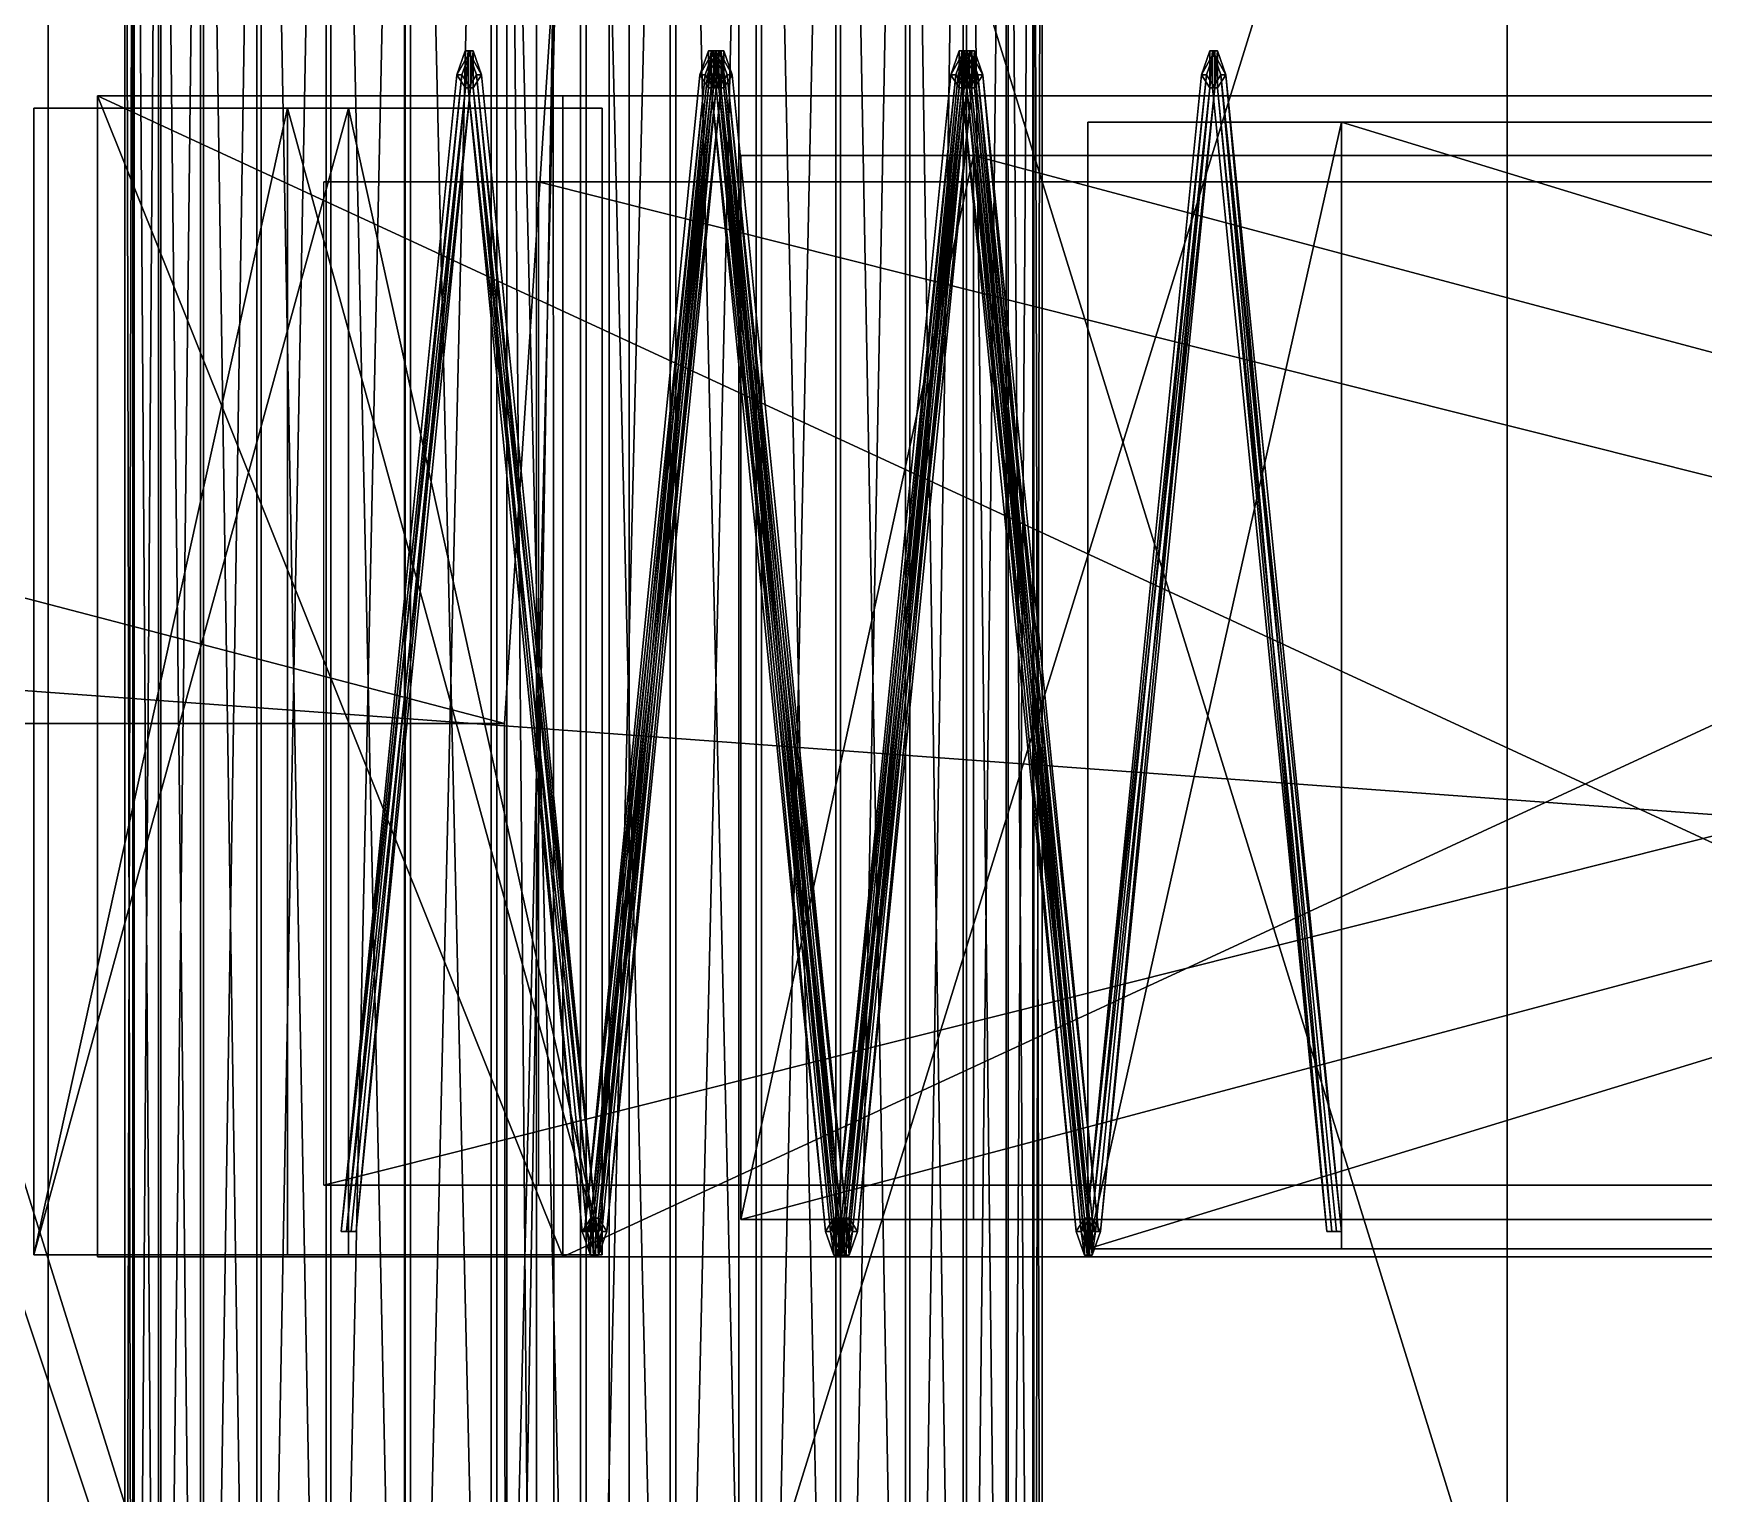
# Model space of a CAD drawing. Header units: metres. Extents: x -65 to 47, y 1 to 19.
# Drawn here: x 13.724 to 17.366, y 4.738 to 7.922 of the extents above; entities that cross this region are included whole.
import ezdxf

# ---------------------------------------------------------------- set-up
doc = ezdxf.new("R2010")
doc.units = ezdxf.units.M

msp = doc.modelspace()

# ---------------------------------------------------------------- linework, layer by layer
at = {"layer": 'blah.001'}
for points in [[(13.9439, 10.3172, 138.536), (13.9235, 2.18644, 138.731), (13.9235, 10.3172, 138.731)], [(13.9235, 2.18644, 138.731), (13.9439, 10.3172, 138.536), (13.9439, 2.18644, 138.536)], [(13.9235, 10.3172, 138.731), (13.9414, 2.18644, 138.926), (13.9414, 10.3172, 138.926)], [(13.9414, 2.18644, 138.926), (13.9235, 10.3172, 138.731), (13.9235, 2.18644, 138.731)], [(13.9414, 10.3172, 138.926), (13.9971, 2.18644, 139.114), (13.9971, 10.3172, 139.114)], [(13.9971, 2.18644, 139.114), (13.9414, 10.3172, 138.926), (13.9414, 2.18644, 138.926)], [(14.002, 10.3172, 138.348), (13.9439, 2.18644, 138.536), (13.9439, 10.3172, 138.536)], [(13.9439, 2.18644, 138.536), (14.002, 10.3172, 138.348), (14.002, 2.18644, 138.348)], [(13.9971, 10.3172, 139.114), (14.0884, 2.18644, 139.287), (14.0884, 10.3172, 139.287)], [(14.0884, 2.18644, 139.287), (13.9971, 10.3172, 139.114), (13.9971, 2.18644, 139.114)], [(14.0955, 10.3172, 138.176), (14.002, 2.18644, 138.348), (14.002, 10.3172, 138.348)], [(14.002, 2.18644, 138.348), (14.0955, 10.3172, 138.176), (14.0955, 2.18644, 138.176)], [(14.0884, 10.3172, 139.287), (14.2118, 2.18644, 139.439), (14.2118, 10.3172, 139.439)], [(14.2118, 2.18644, 139.439), (14.0884, 10.3172, 139.287), (14.0884, 2.18644, 139.287)], [(14.2209, 10.3172, 138.025), (14.0955, 2.18644, 138.176), (14.0955, 10.3172, 138.176)], [(14.0955, 2.18644, 138.176), (14.2209, 10.3172, 138.025), (14.2209, 2.18644, 138.025)], [(14.3626, 10.3172, 139.565), (14.2118, 2.18644, 139.439), (14.3626, 2.18644, 139.565)], [(14.2118, 2.18644, 139.439), (14.3626, 10.3172, 139.565), (14.2118, 10.3172, 139.439)], [(14.2209, 10.3172, 138.025), (14.3732, 2.18644, 137.902), (14.2209, 2.18644, 138.025)], [(14.3732, 2.18644, 137.902), (14.2209, 10.3172, 138.025), (14.3732, 10.3172, 137.902)], [(14.5349, 10.3172, 139.658), (14.3626, 2.18644, 139.565), (14.5349, 2.18644, 139.658)], [(14.3626, 2.18644, 139.565), (14.5349, 10.3172, 139.658), (14.3626, 10.3172, 139.565)], [(14.3732, 10.3172, 137.902), (14.5467, 2.18644, 137.811), (14.3732, 2.18644, 137.902)], [(14.5467, 2.18644, 137.811), (14.3732, 10.3172, 137.902), (14.5467, 10.3172, 137.811)], [(14.7221, 10.3172, 139.717), (14.5349, 2.18644, 139.658), (14.7221, 2.18644, 139.717)], [(14.5349, 2.18644, 139.658), (14.7221, 10.3172, 139.717), (14.5349, 10.3172, 139.658)], [(14.5467, 10.3172, 137.811), (14.7346, 2.18644, 137.755), (14.5467, 2.18644, 137.811)], [(14.7346, 2.18644, 137.755), (14.5467, 10.3172, 137.811), (14.7346, 10.3172, 137.755)], [(14.9171, 10.3172, 139.737), (14.7221, 2.18644, 139.717), (14.9171, 2.18644, 139.737)], [(14.7221, 2.18644, 139.717), (14.9171, 10.3172, 139.737), (14.7221, 10.3172, 139.717)], [(14.7346, 10.3172, 137.755), (14.9298, 2.18644, 137.737), (14.7346, 2.18644, 137.755)], [(14.9298, 2.18644, 137.737), (14.7346, 10.3172, 137.755), (14.9298, 10.3172, 137.737)], [(15.1123, 10.3172, 139.719), (14.9171, 2.18644, 139.737), (15.1123, 2.18644, 139.719)], [(14.9171, 2.18644, 139.737), (15.1123, 10.3172, 139.719), (14.9171, 10.3172, 139.737)], [(14.9298, 10.3172, 137.737), (15.1248, 2.18644, 137.757), (14.9298, 2.18644, 137.737)], [(15.1248, 2.18644, 137.757), (14.9298, 10.3172, 137.737), (15.1248, 10.3172, 137.757)], [(15.3002, 10.3172, 139.663), (15.1123, 2.18644, 139.719), (15.3002, 2.18644, 139.663)], [(15.1123, 2.18644, 139.719), (15.3002, 10.3172, 139.663), (15.1123, 10.3172, 139.719)], [(15.1248, 10.3172, 137.757), (15.312, 2.18644, 137.816), (15.1248, 2.18644, 137.757)], [(15.312, 2.18644, 137.816), (15.1248, 10.3172, 137.757), (15.312, 10.3172, 137.816)], [(15.4737, 10.3172, 139.572), (15.3002, 2.18644, 139.663), (15.4737, 2.18644, 139.572)], [(15.3002, 2.18644, 139.663), (15.4737, 10.3172, 139.572), (15.3002, 10.3172, 139.663)], [(15.312, 10.3172, 137.816), (15.4843, 2.18644, 137.909), (15.312, 2.18644, 137.816)], [(15.4843, 2.18644, 137.909), (15.312, 10.3172, 137.816), (15.4843, 10.3172, 137.909)], [(15.626, 10.3172, 139.449), (15.4737, 2.18644, 139.572), (15.626, 2.18644, 139.449)], [(15.4737, 2.18644, 139.572), (15.626, 10.3172, 139.449), (15.4737, 10.3172, 139.572)], [(15.4843, 10.3172, 137.909), (15.6351, 2.18644, 138.034), (15.4843, 2.18644, 137.909)], [(15.6351, 2.18644, 138.034), (15.4843, 10.3172, 137.909), (15.6351, 10.3172, 138.034)], [(15.7513, 2.18644, 139.298), (15.626, 10.3172, 139.449), (15.626, 2.18644, 139.449)], [(15.626, 10.3172, 139.449), (15.7513, 2.18644, 139.298), (15.7513, 10.3172, 139.298)], [(15.6351, 2.18644, 138.034), (15.7585, 10.3172, 138.187), (15.7585, 2.18644, 138.187)], [(15.7585, 10.3172, 138.187), (15.6351, 2.18644, 138.034), (15.6351, 10.3172, 138.034)], [(15.8449, 2.18644, 139.126), (15.7513, 10.3172, 139.298), (15.7513, 2.18644, 139.298)], [(15.7513, 10.3172, 139.298), (15.8449, 2.18644, 139.126), (15.8449, 10.3172, 139.126)], [(15.7585, 2.18644, 138.187), (15.8498, 10.3172, 138.36), (15.8498, 2.18644, 138.36)], [(15.8498, 10.3172, 138.36), (15.7585, 2.18644, 138.187), (15.7585, 10.3172, 138.187)], [(15.903, 2.18644, 138.938), (15.8449, 10.3172, 139.126), (15.8449, 2.18644, 139.126)], [(15.8449, 10.3172, 139.126), (15.903, 2.18644, 138.938), (15.903, 10.3172, 138.938)], [(15.8498, 2.18644, 138.36), (15.9055, 10.3172, 138.548), (15.9055, 2.18644, 138.548)], [(15.9055, 10.3172, 138.548), (15.8498, 2.18644, 138.36), (15.8498, 10.3172, 138.36)], [(15.9234, 2.18644, 138.743), (15.903, 10.3172, 138.938), (15.903, 2.18644, 138.938)], [(15.903, 10.3172, 138.938), (15.9234, 2.18644, 138.743), (15.9234, 10.3172, 138.743)], [(15.9055, 2.18644, 138.548), (15.9234, 10.3172, 138.743), (15.9234, 2.18644, 138.743)], [(15.9234, 10.3172, 138.743), (15.9055, 2.18644, 138.548), (15.9055, 10.3172, 138.548)], [(14.7562, 10.0654, 139.918), (8.5564, 2.16537, 139.878), (14.7562, 2.16537, 139.918)], [(8.5564, 2.16537, 139.878), (14.7562, 10.0654, 139.918), (8.5564, 10.0654, 139.878)], [(8.6216, 10.0654, 129.678), (14.8215, 2.16537, 129.718), (8.6216, 2.16537, 129.678)], [(14.8215, 2.16537, 129.718), (8.6216, 10.0654, 129.678), (14.8215, 10.0654, 129.718)], [(14.8215, 2.16537, 129.718), (14.7562, 10.0654, 139.918), (14.7562, 2.16537, 139.918)], [(14.7562, 10.0654, 139.918), (14.8215, 2.16537, 129.718), (14.8215, 10.0654, 129.718)], [(14.7516, 6.41748, 130.465), (8.5574, 8.03819, 113.904), (8.4517, 6.41748, 130.425)], [(8.5574, 8.03819, 113.904), (14.86, 3.65921, 113.515), (8.5602, 3.65921, 113.475)], [(14.86, 3.65921, 113.515), (8.5574, 8.03819, 113.904), (14.8573, 8.03819, 113.945)], [(8.5574, 8.03819, 113.904), (14.7516, 6.41748, 130.465), (14.8573, 8.03819, 113.945)], [(14.7544, 2.0385, 130.036), (14.8573, 8.03819, 113.945), (14.7516, 6.41748, 130.465)], [(14.8573, 8.03819, 113.945), (14.7544, 2.0385, 130.036), (14.86, 3.65921, 113.515)], [(14.7544, 2.0385, 130.036), (8.4517, 6.41748, 130.425), (8.4545, 2.0385, 129.995)], [(8.4517, 6.41748, 130.425), (14.7544, 2.0385, 130.036), (14.7516, 6.41748, 130.465)]]:
    msp.add_3dface(points, dxfattribs=at)
at = {"layer": 'Cube.000'}
for points in [[(8.7095, 10.0548, 40.1318), (36.9991, 4.77874, 40.1318), (8.4759, 6.87335, 40.1318)], [(36.9991, 4.77874, 42.9418), (8.7095, 10.0548, 42.9418), (8.4759, 6.87335, 42.9418)], [(36.9991, 4.77874, 40.1318), (8.7095, 10.0548, 40.1318), (37.2327, 7.96017, 40.1318)], [(8.7095, 10.0548, 42.9418), (36.9991, 4.77874, 42.9418), (37.2327, 7.96017, 42.9418)], [(8.4759, 6.87335, 40.1318), (36.9991, 4.77874, 42.9418), (8.4759, 6.87335, 42.9418)], [(36.9991, 4.77874, 42.9418), (8.4759, 6.87335, 40.1318), (36.9991, 4.77874, 40.1318)]]:
    msp.add_3dface(points, dxfattribs=at)
at = {"layer": 'Cube.001'}
for points in [[(9.9795, 1.3359, -64.5686), (14.9795, 17.3359, -64.5686), (14.9795, 1.3359, -64.5686)], [(14.9795, 17.3359, -64.5686), (9.9795, 1.3359, -64.5686), (9.9795, 17.3359, -64.5686)], [(9.9795, 17.3359, -59.5686), (14.9795, 1.3359, -59.5686), (14.9795, 17.3359, -59.5686)], [(14.9795, 1.3359, -59.5686), (9.9795, 17.3359, -59.5686), (9.9795, 1.3359, -59.5686)], [(14.9795, 1.3359, -59.5686), (14.9795, 17.3359, -64.5686), (14.9795, 17.3359, -59.5686)], [(14.9795, 17.3359, -64.5686), (14.9795, 1.3359, -59.5686), (14.9795, 1.3359, -64.5686)]]:
    msp.add_3dface(points, dxfattribs=at)
at = {"layer": 'Cube.002'}
for points in [[(9.7568, 1.77351, -74.4678), (13.7568, 13.7735, -74.4678), (13.7568, 1.77351, -74.4678)], [(13.7568, 13.7735, -74.4678), (9.7568, 1.77351, -74.4678), (9.7568, 13.7735, -74.4678)], [(9.7568, 13.7735, -65.4678), (13.7568, 1.77351, -65.4678), (13.7568, 13.7735, -65.4678)], [(13.7568, 1.77351, -65.4678), (9.7568, 13.7735, -65.4678), (9.7568, 1.77351, -65.4678)], [(13.7568, 1.77351, -65.4678), (13.7568, 13.7735, -74.4678), (13.7568, 13.7735, -65.4678)], [(13.7568, 13.7735, -74.4678), (13.7568, 1.77351, -65.4678), (13.7568, 1.77351, -74.4678)]]:
    msp.add_3dface(points, dxfattribs=at)
at = {"layer": 'Cube.003'}
for points in [[(11.0236, 1.18325, -33.3883), (15.0236, 13.1833, -33.3883), (15.0236, 1.18325, -33.3883)], [(15.0236, 13.1833, -33.3883), (11.0236, 1.18325, -33.3883), (11.0236, 13.1833, -33.3883)], [(11.0236, 13.1833, -24.3883), (15.0236, 1.18325, -24.3883), (15.0236, 13.1833, -24.3883)], [(15.0236, 1.18325, -24.3883), (11.0236, 13.1833, -24.3883), (11.0236, 1.18325, -24.3883)], [(15.0236, 1.18325, -24.3883), (15.0236, 13.1833, -33.3883), (15.0236, 13.1833, -24.3883)], [(15.0236, 13.1833, -33.3883), (15.0236, 1.18325, -24.3883), (15.0236, 1.18325, -33.3883)]]:
    msp.add_3dface(points, dxfattribs=at)
at = {"layer": 'Cube.007'}
for points in [[(-22.1353, 2.0763, -154.972), (14.5336, 12.0763, -151.053), (14.5336, 2.0763, -151.053)], [(14.5336, 12.0763, -151.053), (-22.1353, 2.0763, -154.972), (-22.1353, 12.0763, -154.972)], [(11.2754, 2.0763, -120.565), (14.5336, 12.0763, -151.053), (11.2754, 12.0763, -120.565)], [(14.5336, 12.0763, -151.053), (11.2754, 2.0763, -120.565), (14.5336, 2.0763, -151.053)]]:
    msp.add_3dface(points, dxfattribs=at)
at = {"layer": 'Cube.014'}
for points in [[(8.7095, 10.0548, -7.22813), (36.9991, 4.77874, -7.22813), (8.4759, 6.87335, -7.22813)], [(36.9991, 4.77874, -4.41813), (8.7095, 10.0548, -4.41813), (8.4759, 6.87335, -4.41813)], [(36.9991, 4.77874, -7.22813), (8.7095, 10.0548, -7.22813), (37.2327, 7.96017, -7.22813)], [(8.7095, 10.0548, -4.41813), (36.9991, 4.77874, -4.41813), (37.2327, 7.96017, -4.41813)], [(8.4759, 6.87335, -7.22813), (36.9991, 4.77874, -4.41813), (8.4759, 6.87335, -4.41813)], [(36.9991, 4.77874, -4.41813), (8.4759, 6.87335, -7.22813), (36.9991, 4.77874, -7.22813)]]:
    msp.add_3dface(points, dxfattribs=at)
at = {"layer": 'Cube.015'}
for points in [[(8.7095, 10.0548, -51.787), (36.9991, 4.77874, -51.787), (8.4759, 6.87335, -51.787)], [(36.9991, 4.77874, -48.977), (8.7095, 10.0548, -48.977), (8.4759, 6.87335, -48.977)], [(36.9991, 4.77874, -51.787), (8.7095, 10.0548, -51.787), (37.2327, 7.96017, -51.787)], [(8.7095, 10.0548, -48.977), (36.9991, 4.77874, -48.977), (37.2327, 7.96017, -48.977)], [(8.4759, 6.87335, -51.787), (36.9991, 4.77874, -48.977), (8.4759, 6.87335, -48.977)], [(36.9991, 4.77874, -48.977), (8.4759, 6.87335, -51.787), (36.9991, 4.77874, -51.787)]]:
    msp.add_3dface(points, dxfattribs=at)
at = {"layer": 'Cube.018'}
for points in [[(8.7095, 10.0548, 92.3383), (36.9991, 4.77874, 92.3383), (8.4759, 6.87335, 92.3383)], [(36.9991, 4.77874, 95.1483), (8.7095, 10.0548, 95.1483), (8.4759, 6.87335, 95.1483)], [(36.9991, 4.77874, 92.3383), (8.7095, 10.0548, 92.3383), (37.2327, 7.96017, 92.3383)], [(8.7095, 10.0548, 95.1483), (36.9991, 4.77874, 95.1483), (37.2327, 7.96017, 95.1483)], [(8.4759, 6.87335, 92.3383), (36.9991, 4.77874, 95.1483), (8.4759, 6.87335, 95.1483)], [(36.9991, 4.77874, 95.1483), (8.4759, 6.87335, 92.3383), (36.9991, 4.77874, 92.3383)]]:
    msp.add_3dface(points, dxfattribs=at)
at = {"layer": 'object2_back'}
for points in [[(-31.5457, 4.32833, 57.1824), (15.2621, 9.73332, 57.1824), (15.2621, 4.32833, 57.1824)], [(15.2621, 9.73332, 57.1824), (-31.5457, 4.32833, 57.1824), (-31.5457, 9.73332, 57.1824)], [(15.2621, 4.32833, 57.1824), (16.9378, 9.73332, 57.1824), (16.9378, 4.32833, 57.1824)], [(16.9378, 9.73332, 57.1824), (15.2621, 4.32833, 57.1824), (15.2621, 9.73332, 57.1824)]]:
    msp.add_3dface(points, dxfattribs=at)
at = {"layer": 'object2_front'}
for points in [[(-31.5457, 9.73332, 117.182), (15.2621, 4.32833, 117.182), (15.2621, 9.73332, 117.182)], [(15.2621, 4.32833, 117.182), (-31.5457, 9.73332, 117.182), (-31.5457, 4.32833, 117.182)], [(15.2621, 9.73332, 117.182), (16.9378, 4.32833, 117.182), (16.9378, 9.73332, 117.182)], [(16.9378, 4.32833, 117.182), (15.2621, 9.73332, 117.182), (15.2621, 4.32833, 117.182)]]:
    msp.add_3dface(points, dxfattribs=at)
at = {"layer": 'object2_lateral_right'}
for points in [[(16.9378, 4.32833, 58.8029), (16.9378, 9.73332, 57.1824), (16.9378, 9.73332, 58.8029)], [(16.9378, 9.73332, 57.1824), (16.9378, 4.32833, 58.8029), (16.9378, 4.32833, 57.1824)], [(16.9378, 4.32833, 115.691), (16.9378, 9.73332, 58.8029), (16.9378, 9.73332, 115.691)], [(16.9378, 9.73332, 58.8029), (16.9378, 4.32833, 115.691), (16.9378, 4.32833, 58.8029)], [(16.9378, 4.32833, 117.182), (16.9378, 9.73332, 115.691), (16.9378, 9.73332, 117.182)], [(16.9378, 9.73332, 115.691), (16.9378, 4.32833, 117.182), (16.9378, 4.32833, 115.691)]]:
    msp.add_3dface(points, dxfattribs=at)
at = {"layer": 'Rotunda1'}
for points in [[(20.3515, 7.78628, 138.734), (13.8638, 7.78628, 137.726), (19.3363, 7.78628, 140.64)], [(13.8638, 7.78628, 137.726), (20.3515, 7.78628, 138.734), (14.879, 7.78628, 135.82)], [(13.8638, 7.78628, 137.726), (19.3363, 5.25494, 140.64), (19.3363, 7.78628, 140.64)], [(19.3363, 5.25494, 140.64), (13.8638, 7.78628, 137.726), (13.8638, 5.25494, 137.726)], [(14.879, 5.25494, 135.82), (13.8638, 7.78628, 137.726), (14.879, 7.78628, 135.82)], [(13.8638, 7.78628, 137.726), (14.879, 5.25494, 135.82), (13.8638, 5.25494, 137.726)], [(14.879, 5.25494, 135.82), (20.3515, 7.78628, 138.734), (20.3515, 5.25494, 138.734)], [(20.3515, 7.78628, 138.734), (14.879, 5.25494, 135.82), (14.879, 7.78628, 135.82)], [(13.8638, 5.25494, 137.726), (20.3515, 5.25494, 138.734), (19.3363, 5.25494, 140.64)], [(20.3515, 5.25494, 138.734), (13.8638, 5.25494, 137.726), (14.879, 5.25494, 135.82)]]:
    msp.add_3dface(points, dxfattribs=at)
at = {"layer": 'Scissors.011'}
for points in [[(14.6477, 7.8321, 129.848), (14.666, 7.88409, 129.844), (14.6661, 7.80317, 129.844)], [(14.6477, 7.8321, 129.848), (14.677, 7.88409, 129.888), (14.666, 7.88409, 129.844)], [(14.677, 7.88409, 129.888), (14.6477, 7.8321, 129.848), (14.6587, 7.8321, 129.892)], [(14.6587, 7.8321, 129.892), (14.6771, 7.80317, 129.888), (14.677, 7.88409, 129.888)], [(14.672, 7.88409, 129.842), (14.6661, 7.80317, 129.844), (14.666, 7.88409, 129.844)], [(14.683, 7.88409, 129.886), (14.666, 7.88409, 129.844), (14.677, 7.88409, 129.888)], [(14.666, 7.88409, 129.844), (14.683, 7.88409, 129.886), (14.672, 7.88409, 129.842)], [(14.6661, 7.80317, 129.844), (14.672, 7.88409, 129.842), (14.6719, 7.80317, 129.842)], [(14.6903, 7.8321, 129.838), (14.6719, 7.80317, 129.842), (14.672, 7.88409, 129.842)], [(14.7013, 7.8321, 129.882), (14.672, 7.88409, 129.842), (14.683, 7.88409, 129.886)], [(14.672, 7.88409, 129.842), (14.7013, 7.8321, 129.882), (14.6903, 7.8321, 129.838)], [(14.6771, 7.80317, 129.888), (14.683, 7.88409, 129.886), (14.677, 7.88409, 129.888)], [(14.683, 7.88409, 129.886), (14.6771, 7.80317, 129.888), (14.6829, 7.80317, 129.886)], [(14.7013, 7.8321, 129.882), (14.683, 7.88409, 129.886), (14.6829, 7.80317, 129.886)], [(15.1777, 7.8321, 131.979), (15.207, 7.88409, 132.018), (15.196, 7.88409, 131.974)], [(15.207, 7.88409, 132.018), (15.1777, 7.8321, 131.979), (15.1887, 7.8321, 132.023)], [(15.1777, 7.8321, 131.979), (15.196, 7.88409, 131.974), (15.1961, 7.80317, 131.974)], [(15.1887, 7.8321, 132.023), (15.2071, 7.80317, 132.018), (15.207, 7.88409, 132.018)], [(15.1942, 7.8321, 129.712), (15.2235, 7.88409, 129.752), (15.2125, 7.88409, 129.708)], [(15.2235, 7.88409, 129.752), (15.1942, 7.8321, 129.712), (15.2052, 7.8321, 129.756)], [(15.1942, 7.8321, 129.712), (15.2125, 7.88409, 129.708), (15.2126, 7.80317, 129.708)], [(15.213, 7.88409, 132.017), (15.196, 7.88409, 131.974), (15.207, 7.88409, 132.018)], [(15.196, 7.88409, 131.974), (15.213, 7.88409, 132.017), (15.202, 7.88409, 131.972)], [(15.202, 7.88409, 131.972), (15.1961, 7.80317, 131.974), (15.196, 7.88409, 131.974)], [(15.1961, 7.80317, 131.974), (15.202, 7.88409, 131.972), (15.2019, 7.80317, 131.973)], [(15.2203, 7.8321, 131.968), (15.2019, 7.80317, 131.973), (15.202, 7.88409, 131.972)], [(15.2313, 7.8321, 132.012), (15.202, 7.88409, 131.972), (15.213, 7.88409, 132.017)], [(15.202, 7.88409, 131.972), (15.2313, 7.8321, 132.012), (15.2203, 7.8321, 131.968)], [(15.2052, 7.8321, 129.756), (15.2236, 7.80317, 129.752), (15.2235, 7.88409, 129.752)], [(15.2071, 7.80317, 132.018), (15.213, 7.88409, 132.017), (15.207, 7.88409, 132.018)], [(15.213, 7.88409, 132.017), (15.2071, 7.80317, 132.018), (15.2129, 7.80317, 132.017)], [(15.2295, 7.88409, 129.75), (15.2125, 7.88409, 129.708), (15.2235, 7.88409, 129.752)], [(15.2125, 7.88409, 129.708), (15.2295, 7.88409, 129.75), (15.2185, 7.88409, 129.706)], [(15.2185, 7.88409, 129.706), (15.2126, 7.80317, 129.708), (15.2125, 7.88409, 129.708)], [(15.2126, 7.80317, 129.708), (15.2185, 7.88409, 129.706), (15.2184, 7.80317, 129.706)], [(15.2313, 7.8321, 132.012), (15.213, 7.88409, 132.017), (15.2129, 7.80317, 132.017)], [(15.2368, 7.8321, 129.702), (15.2184, 7.80317, 129.706), (15.2185, 7.88409, 129.706)], [(15.2478, 7.8321, 129.746), (15.2185, 7.88409, 129.706), (15.2295, 7.88409, 129.75)], [(15.2185, 7.88409, 129.706), (15.2478, 7.8321, 129.746), (15.2368, 7.8321, 129.702)], [(15.2236, 7.80317, 129.752), (15.2295, 7.88409, 129.75), (15.2235, 7.88409, 129.752)], [(15.2295, 7.88409, 129.75), (15.2236, 7.80317, 129.752), (15.2294, 7.80317, 129.75)], [(15.2478, 7.8321, 129.746), (15.2295, 7.88409, 129.75), (15.2294, 7.80317, 129.75)], [(15.7242, 7.8321, 131.843), (15.7425, 7.88409, 131.838), (15.7426, 7.80317, 131.838)], [(15.7242, 7.8321, 131.843), (15.7535, 7.88409, 131.882), (15.7425, 7.88409, 131.838)], [(15.7535, 7.88409, 131.882), (15.7242, 7.8321, 131.843), (15.7352, 7.8321, 131.887)], [(15.7352, 7.8321, 131.887), (15.7536, 7.80317, 131.882), (15.7535, 7.88409, 131.882)], [(15.7407, 7.8321, 129.576), (15.759, 7.88409, 129.572), (15.7591, 7.80317, 129.572)], [(15.7407, 7.8321, 129.576), (15.77, 7.88409, 129.616), (15.759, 7.88409, 129.572)], [(15.77, 7.88409, 129.616), (15.7407, 7.8321, 129.576), (15.7517, 7.8321, 129.62)], [(15.7485, 7.88409, 131.837), (15.7426, 7.80317, 131.838), (15.7425, 7.88409, 131.838)], [(15.7595, 7.88409, 131.881), (15.7425, 7.88409, 131.838), (15.7535, 7.88409, 131.882)], [(15.7425, 7.88409, 131.838), (15.7595, 7.88409, 131.881), (15.7485, 7.88409, 131.837)], [(15.7426, 7.80317, 131.838), (15.7485, 7.88409, 131.837), (15.7484, 7.80317, 131.837)], [(15.7668, 7.8321, 131.832), (15.7484, 7.80317, 131.837), (15.7485, 7.88409, 131.837)], [(15.7778, 7.8321, 131.876), (15.7485, 7.88409, 131.837), (15.7595, 7.88409, 131.881)], [(15.7485, 7.88409, 131.837), (15.7778, 7.8321, 131.876), (15.7668, 7.8321, 131.832)], [(15.7517, 7.8321, 129.62), (15.7701, 7.80317, 129.616), (15.77, 7.88409, 129.616)], [(15.7536, 7.80317, 131.882), (15.7595, 7.88409, 131.881), (15.7535, 7.88409, 131.882)], [(15.7595, 7.88409, 131.881), (15.7536, 7.80317, 131.882), (15.7594, 7.80317, 131.881)], [(15.765, 7.88409, 129.57), (15.7591, 7.80317, 129.572), (15.759, 7.88409, 129.572)], [(15.776, 7.88409, 129.614), (15.759, 7.88409, 129.572), (15.77, 7.88409, 129.616)], [(15.759, 7.88409, 129.572), (15.776, 7.88409, 129.614), (15.765, 7.88409, 129.57)], [(15.7591, 7.80317, 129.572), (15.765, 7.88409, 129.57), (15.7649, 7.80317, 129.57)], [(15.7778, 7.8321, 131.876), (15.7595, 7.88409, 131.881), (15.7594, 7.80317, 131.881)], [(15.7833, 7.8321, 129.566), (15.7649, 7.80317, 129.57), (15.765, 7.88409, 129.57)], [(15.7943, 7.8321, 129.61), (15.765, 7.88409, 129.57), (15.776, 7.88409, 129.614)], [(15.765, 7.88409, 129.57), (15.7943, 7.8321, 129.61), (15.7833, 7.8321, 129.566)], [(15.7701, 7.80317, 129.616), (15.776, 7.88409, 129.614), (15.77, 7.88409, 129.616)], [(15.776, 7.88409, 129.614), (15.7701, 7.80317, 129.616), (15.7759, 7.80317, 129.614)], [(15.7943, 7.8321, 129.61), (15.776, 7.88409, 129.614), (15.7759, 7.80317, 129.614)], [(16.2708, 7.8321, 131.707), (16.3001, 7.88409, 131.746), (16.2891, 7.88409, 131.702)], [(16.3001, 7.88409, 131.746), (16.2708, 7.8321, 131.707), (16.2817, 7.8321, 131.751)], [(16.2708, 7.8321, 131.707), (16.2891, 7.88409, 131.702), (16.2892, 7.80317, 131.702)], [(16.2817, 7.8321, 131.751), (16.3001, 7.80317, 131.746), (16.3001, 7.88409, 131.746)], [(16.306, 7.88409, 131.745), (16.2891, 7.88409, 131.702), (16.3001, 7.88409, 131.746)], [(16.2891, 7.88409, 131.702), (16.306, 7.88409, 131.745), (16.295, 7.88409, 131.701)], [(16.295, 7.88409, 131.701), (16.2892, 7.80317, 131.702), (16.2891, 7.88409, 131.702)], [(16.2892, 7.80317, 131.702), (16.295, 7.88409, 131.701), (16.2949, 7.80317, 131.701)], [(16.3133, 7.8321, 131.696), (16.2949, 7.80317, 131.701), (16.295, 7.88409, 131.701)], [(16.3243, 7.8321, 131.74), (16.295, 7.88409, 131.701), (16.306, 7.88409, 131.745)], [(16.295, 7.88409, 131.701), (16.3243, 7.8321, 131.74), (16.3133, 7.8321, 131.696)], [(16.306, 7.88409, 131.745), (16.3001, 7.80317, 131.746), (16.3059, 7.80317, 131.745)], [(16.3001, 7.80317, 131.746), (16.306, 7.88409, 131.745), (16.3001, 7.88409, 131.746)], [(16.3243, 7.8321, 131.74), (16.306, 7.88409, 131.745), (16.3059, 7.80317, 131.745)], [(14.6661, 7.80317, 129.844), (14.3957, 5.31005, 129.911), (14.6477, 7.8321, 129.848)], [(14.3957, 5.31005, 129.911), (14.6587, 7.8321, 129.892), (14.6477, 7.8321, 129.848)], [(14.6587, 7.8321, 129.892), (14.3957, 5.31005, 129.911), (14.4067, 5.31005, 129.955)], [(14.6771, 7.80317, 129.888), (14.6587, 7.8321, 129.892), (14.4067, 5.31005, 129.955)], [(14.6719, 7.80317, 129.842), (14.6903, 7.8321, 129.838), (14.9394, 5.33899, 129.776)], [(14.6829, 7.80317, 129.886), (14.9503, 5.33899, 129.82), (14.7013, 7.8321, 129.882)], [(14.9503, 5.33899, 129.82), (14.6903, 7.8321, 129.838), (14.7013, 7.8321, 129.882)], [(14.6903, 7.8321, 129.838), (14.9503, 5.33899, 129.82), (14.9394, 5.33899, 129.776)], [(14.9257, 5.31005, 132.041), (15.1887, 7.8321, 132.023), (15.1777, 7.8321, 131.979)], [(15.1887, 7.8321, 132.023), (14.9257, 5.31005, 132.041), (14.9367, 5.31005, 132.085)], [(15.1961, 7.80317, 131.974), (14.9257, 5.31005, 132.041), (15.1777, 7.8321, 131.979)], [(15.2071, 7.80317, 132.018), (15.1887, 7.8321, 132.023), (14.9367, 5.31005, 132.085)], [(14.9451, 5.33899, 129.774), (15.2052, 7.8321, 129.756), (15.1942, 7.8321, 129.712)], [(15.2052, 7.8321, 129.756), (14.9451, 5.33899, 129.774), (14.9561, 5.33899, 129.818)], [(15.2126, 7.80317, 129.708), (14.9451, 5.33899, 129.774), (15.1942, 7.8321, 129.712)], [(15.2236, 7.80317, 129.752), (15.2052, 7.8321, 129.756), (14.9561, 5.33899, 129.818)], [(15.2019, 7.80317, 131.973), (15.2203, 7.8321, 131.968), (15.4694, 5.33899, 131.906)], [(15.2129, 7.80317, 132.017), (15.4804, 5.33899, 131.95), (15.2313, 7.8321, 132.012)], [(15.2184, 7.80317, 129.706), (15.2368, 7.8321, 129.702), (15.4858, 5.33899, 129.64)], [(15.4804, 5.33899, 131.95), (15.2203, 7.8321, 131.968), (15.2313, 7.8321, 132.012)], [(15.2203, 7.8321, 131.968), (15.4804, 5.33899, 131.95), (15.4694, 5.33899, 131.906)], [(15.2294, 7.80317, 129.75), (15.4968, 5.33899, 129.684), (15.2478, 7.8321, 129.746)], [(15.4968, 5.33899, 129.684), (15.2368, 7.8321, 129.702), (15.2478, 7.8321, 129.746)], [(15.2368, 7.8321, 129.702), (15.4968, 5.33899, 129.684), (15.4858, 5.33899, 129.64)], [(15.7426, 7.80317, 131.838), (15.4752, 5.33899, 131.905), (15.7242, 7.8321, 131.843)], [(15.4752, 5.33899, 131.905), (15.7352, 7.8321, 131.887), (15.7242, 7.8321, 131.843)], [(15.7352, 7.8321, 131.887), (15.4752, 5.33899, 131.905), (15.4861, 5.33899, 131.949)], [(15.7536, 7.80317, 131.882), (15.7352, 7.8321, 131.887), (15.4861, 5.33899, 131.949)], [(15.7591, 7.80317, 129.572), (15.4916, 5.33899, 129.638), (15.7407, 7.8321, 129.576)], [(15.4916, 5.33899, 129.638), (15.7517, 7.8321, 129.62), (15.7407, 7.8321, 129.576)], [(15.7517, 7.8321, 129.62), (15.4916, 5.33899, 129.638), (15.5026, 5.33899, 129.682)], [(15.7701, 7.80317, 129.616), (15.7517, 7.8321, 129.62), (15.5026, 5.33899, 129.682)], [(15.7484, 7.80317, 131.837), (15.7668, 7.8321, 131.832), (16.0159, 5.33899, 131.77)], [(15.7594, 7.80317, 131.881), (16.0269, 5.33899, 131.814), (15.7778, 7.8321, 131.876)], [(15.7833, 7.8321, 129.566), (16.014, 5.31005, 129.508), (15.7649, 7.80317, 129.57)], [(16.0269, 5.33899, 131.814), (15.7668, 7.8321, 131.832), (15.7778, 7.8321, 131.876)], [(15.7668, 7.8321, 131.832), (16.0269, 5.33899, 131.814), (16.0159, 5.33899, 131.77)], [(16.025, 5.31005, 129.552), (15.7943, 7.8321, 129.61), (15.7759, 7.80317, 129.614)], [(16.014, 5.31005, 129.508), (15.7833, 7.8321, 129.566), (16.0353, 5.31005, 129.503)], [(16.0463, 5.31005, 129.547), (15.7833, 7.8321, 129.566), (15.7943, 7.8321, 129.61)], [(15.7833, 7.8321, 129.566), (16.0463, 5.31005, 129.547), (16.0353, 5.31005, 129.503)], [(15.7943, 7.8321, 129.61), (16.025, 5.31005, 129.552), (16.0463, 5.31005, 129.547)], [(16.0217, 5.33899, 131.769), (16.2817, 7.8321, 131.751), (16.2708, 7.8321, 131.707)], [(16.2817, 7.8321, 131.751), (16.0217, 5.33899, 131.769), (16.0326, 5.33899, 131.813)], [(16.2892, 7.80317, 131.702), (16.0217, 5.33899, 131.769), (16.2708, 7.8321, 131.707)], [(16.3001, 7.80317, 131.746), (16.2817, 7.8321, 131.751), (16.0326, 5.33899, 131.813)], [(16.3133, 7.8321, 131.696), (16.544, 5.31005, 131.639), (16.2949, 7.80317, 131.701)], [(16.555, 5.31005, 131.683), (16.3243, 7.8321, 131.74), (16.3059, 7.80317, 131.745)], [(16.5763, 5.31005, 131.677), (16.3133, 7.8321, 131.696), (16.3243, 7.8321, 131.74)], [(16.3133, 7.8321, 131.696), (16.5763, 5.31005, 131.677), (16.5653, 5.31005, 131.633)], [(16.544, 5.31005, 131.639), (16.3133, 7.8321, 131.696), (16.5653, 5.31005, 131.633)], [(16.3243, 7.8321, 131.74), (16.555, 5.31005, 131.683), (16.5763, 5.31005, 131.677)], [(14.6661, 7.80317, 129.844), (14.417, 5.31005, 129.906), (14.3957, 5.31005, 129.911)], [(14.428, 5.31005, 129.95), (14.6771, 7.80317, 129.888), (14.4067, 5.31005, 129.955)], [(14.6661, 7.80317, 129.844), (14.428, 5.31005, 129.95), (14.417, 5.31005, 129.906)], [(14.428, 5.31005, 129.95), (14.6661, 7.80317, 129.844), (14.6771, 7.80317, 129.888)], [(14.6661, 7.80317, 129.844), (14.6829, 7.80317, 129.886), (14.6771, 7.80317, 129.888)], [(14.6829, 7.80317, 129.886), (14.6661, 7.80317, 129.844), (14.6719, 7.80317, 129.842)], [(14.9209, 5.31005, 129.78), (14.6829, 7.80317, 129.886), (14.6719, 7.80317, 129.842)], [(14.9209, 5.31005, 129.78), (14.6719, 7.80317, 129.842), (14.9394, 5.33899, 129.776)], [(14.6829, 7.80317, 129.886), (14.9209, 5.31005, 129.78), (14.9319, 5.31005, 129.824)], [(14.6829, 7.80317, 129.886), (14.9319, 5.31005, 129.824), (14.9503, 5.33899, 129.82)], [(15.1961, 7.80317, 131.974), (14.947, 5.31005, 132.036), (14.9257, 5.31005, 132.041)], [(14.958, 5.31005, 132.08), (15.2071, 7.80317, 132.018), (14.9367, 5.31005, 132.085)], [(15.2126, 7.80317, 129.708), (14.9635, 5.31005, 129.77), (14.9451, 5.33899, 129.774)], [(15.1961, 7.80317, 131.974), (14.958, 5.31005, 132.08), (14.947, 5.31005, 132.036)], [(14.9745, 5.31005, 129.814), (15.2236, 7.80317, 129.752), (14.9561, 5.33899, 129.818)], [(14.958, 5.31005, 132.08), (15.1961, 7.80317, 131.974), (15.2071, 7.80317, 132.018)], [(15.2126, 7.80317, 129.708), (14.9745, 5.31005, 129.814), (14.9635, 5.31005, 129.77)], [(14.9745, 5.31005, 129.814), (15.2126, 7.80317, 129.708), (15.2236, 7.80317, 129.752)], [(15.1961, 7.80317, 131.974), (15.2129, 7.80317, 132.017), (15.2071, 7.80317, 132.018)], [(15.2129, 7.80317, 132.017), (15.1961, 7.80317, 131.974), (15.2019, 7.80317, 131.973)], [(15.451, 5.31005, 131.911), (15.2019, 7.80317, 131.973), (15.4694, 5.33899, 131.906)], [(15.451, 5.31005, 131.911), (15.2129, 7.80317, 132.017), (15.2019, 7.80317, 131.973)], [(15.2126, 7.80317, 129.708), (15.2294, 7.80317, 129.75), (15.2236, 7.80317, 129.752)], [(15.2294, 7.80317, 129.75), (15.2126, 7.80317, 129.708), (15.2184, 7.80317, 129.706)], [(15.2129, 7.80317, 132.017), (15.462, 5.31005, 131.955), (15.4804, 5.33899, 131.95)], [(15.2129, 7.80317, 132.017), (15.451, 5.31005, 131.911), (15.462, 5.31005, 131.955)], [(15.4675, 5.31005, 129.644), (15.2184, 7.80317, 129.706), (15.4858, 5.33899, 129.64)], [(15.4675, 5.31005, 129.644), (15.2294, 7.80317, 129.75), (15.2184, 7.80317, 129.706)], [(15.2294, 7.80317, 129.75), (15.4784, 5.31005, 129.688), (15.4968, 5.33899, 129.684)], [(15.2294, 7.80317, 129.75), (15.4675, 5.31005, 129.644), (15.4784, 5.31005, 129.688)], [(15.7426, 7.80317, 131.838), (15.4935, 5.31005, 131.9), (15.4752, 5.33899, 131.905)], [(15.5045, 5.31005, 131.944), (15.7536, 7.80317, 131.882), (15.4861, 5.33899, 131.949)], [(15.7591, 7.80317, 129.572), (15.51, 5.31005, 129.634), (15.4916, 5.33899, 129.638)], [(15.7426, 7.80317, 131.838), (15.5045, 5.31005, 131.944), (15.4935, 5.31005, 131.9)], [(15.521, 5.31005, 129.678), (15.7701, 7.80317, 129.616), (15.5026, 5.33899, 129.682)], [(15.5045, 5.31005, 131.944), (15.7426, 7.80317, 131.838), (15.7536, 7.80317, 131.882)], [(15.7591, 7.80317, 129.572), (15.521, 5.31005, 129.678), (15.51, 5.31005, 129.634)], [(15.521, 5.31005, 129.678), (15.7591, 7.80317, 129.572), (15.7701, 7.80317, 129.616)], [(15.7426, 7.80317, 131.838), (15.7594, 7.80317, 131.881), (15.7536, 7.80317, 131.882)], [(15.7594, 7.80317, 131.881), (15.7426, 7.80317, 131.838), (15.7484, 7.80317, 131.837)], [(15.9975, 5.31005, 131.775), (15.7594, 7.80317, 131.881), (15.7484, 7.80317, 131.837)], [(15.9975, 5.31005, 131.775), (15.7484, 7.80317, 131.837), (16.0159, 5.33899, 131.77)], [(15.7591, 7.80317, 129.572), (15.7759, 7.80317, 129.614), (15.7701, 7.80317, 129.616)], [(15.7759, 7.80317, 129.614), (15.7591, 7.80317, 129.572), (15.7649, 7.80317, 129.57)], [(15.7594, 7.80317, 131.881), (15.9975, 5.31005, 131.775), (16.0085, 5.31005, 131.819)], [(15.7594, 7.80317, 131.881), (16.0085, 5.31005, 131.819), (16.0269, 5.33899, 131.814)], [(16.014, 5.31005, 129.508), (15.7759, 7.80317, 129.614), (15.7649, 7.80317, 129.57)], [(15.7759, 7.80317, 129.614), (16.014, 5.31005, 129.508), (16.025, 5.31005, 129.552)], [(16.2892, 7.80317, 131.702), (16.0401, 5.31005, 131.764), (16.0217, 5.33899, 131.769)], [(16.0511, 5.31005, 131.808), (16.3001, 7.80317, 131.746), (16.0326, 5.33899, 131.813)], [(16.2892, 7.80317, 131.702), (16.0511, 5.31005, 131.808), (16.0401, 5.31005, 131.764)], [(16.0511, 5.31005, 131.808), (16.2892, 7.80317, 131.702), (16.3001, 7.80317, 131.746)], [(16.2892, 7.80317, 131.702), (16.3059, 7.80317, 131.745), (16.3001, 7.80317, 131.746)], [(16.3059, 7.80317, 131.745), (16.2892, 7.80317, 131.702), (16.2949, 7.80317, 131.701)], [(16.544, 5.31005, 131.639), (16.3059, 7.80317, 131.745), (16.2949, 7.80317, 131.701)], [(16.3059, 7.80317, 131.745), (16.544, 5.31005, 131.639), (16.555, 5.31005, 131.683)], [(14.9209, 5.31005, 129.78), (14.9394, 5.33899, 129.776), (14.9393, 5.25807, 129.776)], [(14.9394, 5.33899, 129.776), (14.9319, 5.31005, 129.824), (14.9209, 5.31005, 129.78)], [(14.9319, 5.31005, 129.824), (14.9502, 5.25807, 129.82), (14.9503, 5.33899, 129.82)], [(14.9319, 5.31005, 129.824), (14.9394, 5.33899, 129.776), (14.9503, 5.33899, 129.82)], [(14.9394, 5.33899, 129.776), (14.9452, 5.25807, 129.774), (14.9393, 5.25807, 129.776)], [(14.9561, 5.33899, 129.818), (14.9394, 5.33899, 129.776), (14.9503, 5.33899, 129.82)], [(14.9394, 5.33899, 129.776), (14.9561, 5.33899, 129.818), (14.9451, 5.33899, 129.774)], [(14.9452, 5.25807, 129.774), (14.9394, 5.33899, 129.776), (14.9451, 5.33899, 129.774)], [(14.9635, 5.31005, 129.77), (14.9561, 5.33899, 129.818), (14.9451, 5.33899, 129.774)], [(14.9635, 5.31005, 129.77), (14.9452, 5.25807, 129.774), (14.9451, 5.33899, 129.774)], [(14.9562, 5.25807, 129.818), (14.9503, 5.33899, 129.82), (14.9502, 5.25807, 129.82)], [(14.9503, 5.33899, 129.82), (14.9562, 5.25807, 129.818), (14.9561, 5.33899, 129.818)], [(14.9561, 5.33899, 129.818), (14.9635, 5.31005, 129.77), (14.9745, 5.31005, 129.814)], [(14.9745, 5.31005, 129.814), (14.9561, 5.33899, 129.818), (14.9562, 5.25807, 129.818)], [(15.4694, 5.33899, 131.906), (15.462, 5.31005, 131.955), (15.451, 5.31005, 131.911)], [(15.451, 5.31005, 131.911), (15.4694, 5.33899, 131.906), (15.4693, 5.25807, 131.906)], [(15.462, 5.31005, 131.955), (15.4694, 5.33899, 131.906), (15.4804, 5.33899, 131.95)], [(15.462, 5.31005, 131.955), (15.4803, 5.25807, 131.95), (15.4804, 5.33899, 131.95)], [(15.4858, 5.33899, 129.64), (15.4784, 5.31005, 129.688), (15.4675, 5.31005, 129.644)], [(15.4675, 5.31005, 129.644), (15.4858, 5.33899, 129.64), (15.4858, 5.25807, 129.64)], [(15.4694, 5.33899, 131.906), (15.4753, 5.25807, 131.904), (15.4693, 5.25807, 131.906)], [(15.4753, 5.25807, 131.904), (15.4694, 5.33899, 131.906), (15.4752, 5.33899, 131.905)], [(15.4861, 5.33899, 131.949), (15.4694, 5.33899, 131.906), (15.4804, 5.33899, 131.95)], [(15.4694, 5.33899, 131.906), (15.4861, 5.33899, 131.949), (15.4752, 5.33899, 131.905)], [(15.4935, 5.31005, 131.9), (15.4753, 5.25807, 131.904), (15.4752, 5.33899, 131.905)], [(15.4935, 5.31005, 131.9), (15.4861, 5.33899, 131.949), (15.4752, 5.33899, 131.905)], [(15.4784, 5.31005, 129.688), (15.4858, 5.33899, 129.64), (15.4968, 5.33899, 129.684)], [(15.4784, 5.31005, 129.688), (15.4967, 5.25807, 129.684), (15.4968, 5.33899, 129.684)], [(15.4862, 5.25807, 131.949), (15.4804, 5.33899, 131.95), (15.4803, 5.25807, 131.95)], [(15.4804, 5.33899, 131.95), (15.4862, 5.25807, 131.949), (15.4861, 5.33899, 131.949)], [(15.4917, 5.25807, 129.638), (15.4858, 5.33899, 129.64), (15.4916, 5.33899, 129.638)], [(15.4858, 5.33899, 129.64), (15.4917, 5.25807, 129.638), (15.4858, 5.25807, 129.64)], [(15.5026, 5.33899, 129.682), (15.4858, 5.33899, 129.64), (15.4968, 5.33899, 129.684)], [(15.4858, 5.33899, 129.64), (15.5026, 5.33899, 129.682), (15.4916, 5.33899, 129.638)], [(15.5045, 5.31005, 131.944), (15.4861, 5.33899, 131.949), (15.4862, 5.25807, 131.949)], [(15.4861, 5.33899, 131.949), (15.4935, 5.31005, 131.9), (15.5045, 5.31005, 131.944)], [(15.51, 5.31005, 129.634), (15.5026, 5.33899, 129.682), (15.4916, 5.33899, 129.638)], [(15.51, 5.31005, 129.634), (15.4917, 5.25807, 129.638), (15.4916, 5.33899, 129.638)], [(15.5027, 5.25807, 129.682), (15.4968, 5.33899, 129.684), (15.4967, 5.25807, 129.684)], [(15.4968, 5.33899, 129.684), (15.5027, 5.25807, 129.682), (15.5026, 5.33899, 129.682)], [(15.5026, 5.33899, 129.682), (15.51, 5.31005, 129.634), (15.521, 5.31005, 129.678)], [(15.521, 5.31005, 129.678), (15.5026, 5.33899, 129.682), (15.5027, 5.25807, 129.682)], [(15.9975, 5.31005, 131.775), (16.0159, 5.33899, 131.77), (16.0158, 5.25807, 131.77)], [(16.0159, 5.33899, 131.77), (16.0085, 5.31005, 131.819), (15.9975, 5.31005, 131.775)], [(16.0085, 5.31005, 131.819), (16.0268, 5.25807, 131.814), (16.0269, 5.33899, 131.814)], [(16.0085, 5.31005, 131.819), (16.0159, 5.33899, 131.77), (16.0269, 5.33899, 131.814)], [(16.0159, 5.33899, 131.77), (16.0218, 5.25807, 131.769), (16.0158, 5.25807, 131.77)], [(16.0326, 5.33899, 131.813), (16.0159, 5.33899, 131.77), (16.0269, 5.33899, 131.814)], [(16.0159, 5.33899, 131.77), (16.0326, 5.33899, 131.813), (16.0217, 5.33899, 131.769)], [(16.0218, 5.25807, 131.769), (16.0159, 5.33899, 131.77), (16.0217, 5.33899, 131.769)], [(16.0401, 5.31005, 131.764), (16.0218, 5.25807, 131.769), (16.0217, 5.33899, 131.769)], [(16.0401, 5.31005, 131.764), (16.0326, 5.33899, 131.813), (16.0217, 5.33899, 131.769)], [(16.0327, 5.25807, 131.813), (16.0269, 5.33899, 131.814), (16.0268, 5.25807, 131.814)], [(16.0269, 5.33899, 131.814), (16.0327, 5.25807, 131.813), (16.0326, 5.33899, 131.813)], [(16.0511, 5.31005, 131.808), (16.0326, 5.33899, 131.813), (16.0327, 5.25807, 131.813)], [(16.0326, 5.33899, 131.813), (16.0401, 5.31005, 131.764), (16.0511, 5.31005, 131.808)], [(14.3957, 5.31005, 129.911), (14.428, 5.31005, 129.95), (14.4067, 5.31005, 129.955)], [(14.428, 5.31005, 129.95), (14.3957, 5.31005, 129.911), (14.417, 5.31005, 129.906)], [(14.9393, 5.25807, 129.776), (14.9319, 5.31005, 129.824), (14.9209, 5.31005, 129.78)], [(14.9257, 5.31005, 132.041), (14.958, 5.31005, 132.08), (14.9367, 5.31005, 132.085)], [(14.958, 5.31005, 132.08), (14.9257, 5.31005, 132.041), (14.947, 5.31005, 132.036)], [(14.9319, 5.31005, 129.824), (14.9393, 5.25807, 129.776), (14.9502, 5.25807, 129.82)], [(14.9635, 5.31005, 129.77), (14.9562, 5.25807, 129.818), (14.9452, 5.25807, 129.774)], [(14.9562, 5.25807, 129.818), (14.9635, 5.31005, 129.77), (14.9745, 5.31005, 129.814)], [(15.4693, 5.25807, 131.906), (15.462, 5.31005, 131.955), (15.451, 5.31005, 131.911)], [(15.462, 5.31005, 131.955), (15.4693, 5.25807, 131.906), (15.4803, 5.25807, 131.95)], [(15.4858, 5.25807, 129.64), (15.4784, 5.31005, 129.688), (15.4675, 5.31005, 129.644)], [(15.4935, 5.31005, 131.9), (15.4862, 5.25807, 131.949), (15.4753, 5.25807, 131.904)], [(15.4784, 5.31005, 129.688), (15.4858, 5.25807, 129.64), (15.4967, 5.25807, 129.684)], [(15.4862, 5.25807, 131.949), (15.4935, 5.31005, 131.9), (15.5045, 5.31005, 131.944)], [(15.51, 5.31005, 129.634), (15.5027, 5.25807, 129.682), (15.4917, 5.25807, 129.638)], [(15.5027, 5.25807, 129.682), (15.51, 5.31005, 129.634), (15.521, 5.31005, 129.678)], [(16.0158, 5.25807, 131.77), (16.0085, 5.31005, 131.819), (15.9975, 5.31005, 131.775)], [(16.0085, 5.31005, 131.819), (16.0158, 5.25807, 131.77), (16.0268, 5.25807, 131.814)], [(16.014, 5.31005, 129.508), (16.0463, 5.31005, 129.547), (16.025, 5.31005, 129.552)], [(16.0463, 5.31005, 129.547), (16.014, 5.31005, 129.508), (16.0353, 5.31005, 129.503)], [(16.0401, 5.31005, 131.764), (16.0327, 5.25807, 131.813), (16.0218, 5.25807, 131.769)], [(16.0327, 5.25807, 131.813), (16.0401, 5.31005, 131.764), (16.0511, 5.31005, 131.808)], [(16.544, 5.31005, 131.639), (16.5763, 5.31005, 131.677), (16.555, 5.31005, 131.683)], [(16.5763, 5.31005, 131.677), (16.544, 5.31005, 131.639), (16.5653, 5.31005, 131.633)], [(14.9393, 5.25807, 129.776), (14.9562, 5.25807, 129.818), (14.9502, 5.25807, 129.82)], [(14.9562, 5.25807, 129.818), (14.9393, 5.25807, 129.776), (14.9452, 5.25807, 129.774)], [(15.4693, 5.25807, 131.906), (15.4862, 5.25807, 131.949), (15.4803, 5.25807, 131.95)], [(15.4862, 5.25807, 131.949), (15.4693, 5.25807, 131.906), (15.4753, 5.25807, 131.904)], [(15.4858, 5.25807, 129.64), (15.5027, 5.25807, 129.682), (15.4967, 5.25807, 129.684)], [(15.5027, 5.25807, 129.682), (15.4858, 5.25807, 129.64), (15.4917, 5.25807, 129.638)], [(16.0158, 5.25807, 131.77), (16.0327, 5.25807, 131.813), (16.0268, 5.25807, 131.814)], [(16.0327, 5.25807, 131.813), (16.0158, 5.25807, 131.77), (16.0218, 5.25807, 131.769)]]:
    msp.add_3dface(points, dxfattribs=at)
at = {"layer": 'Tunnel1.011'}
for points in [[(14.9647, 7.75877, 132.105), (13.7252, 7.75877, 130.051), (14.2787, 7.75877, 132.276)], [(13.7252, 7.75877, 130.051), (14.9647, 7.75877, 132.105), (14.4113, 7.75877, 129.88)], [(13.7252, 5.25877, 130.051), (14.2787, 7.75877, 132.276), (13.7252, 7.75877, 130.051)], [(14.2787, 7.75877, 132.276), (13.7252, 5.25877, 130.051), (14.2787, 5.25877, 132.276)], [(13.7252, 5.25877, 130.051), (14.4113, 7.75877, 129.88), (14.4113, 5.25877, 129.88)], [(14.4113, 7.75877, 129.88), (13.7252, 5.25877, 130.051), (13.7252, 7.75877, 130.051)], [(14.2787, 7.75877, 132.276), (14.9647, 5.25877, 132.105), (14.9647, 7.75877, 132.105)], [(14.9647, 5.25877, 132.105), (14.2787, 7.75877, 132.276), (14.2787, 5.25877, 132.276)], [(14.9647, 5.25877, 132.105), (14.4113, 7.75877, 129.88), (14.9647, 7.75877, 132.105)], [(14.4113, 7.75877, 129.88), (14.9647, 5.25877, 132.105), (14.4113, 5.25877, 129.88)], [(13.7252, 5.25877, 130.051), (14.9647, 5.25877, 132.105), (14.2787, 5.25877, 132.276)], [(14.9647, 5.25877, 132.105), (13.7252, 5.25877, 130.051), (14.4113, 5.25877, 129.88)]]:
    msp.add_3dface(points, dxfattribs=at)
at = {"layer": 'Tunnel2.011'}
for points in [[(14.3575, 5.41113, 130.075), (23.0599, 7.59882, 127.91), (23.0599, 5.41113, 127.91)], [(23.0599, 7.59882, 127.91), (14.3575, 5.41113, 130.075), (14.3575, 7.59882, 130.075)], [(23.5283, 7.59882, 129.793), (14.3575, 7.59882, 130.075), (14.8259, 7.59882, 131.958)], [(14.3575, 7.59882, 130.075), (23.5283, 7.59882, 129.793), (23.0599, 7.59882, 127.91)], [(14.8259, 7.59882, 131.958), (23.5283, 5.41113, 129.793), (23.5283, 7.59882, 129.793)], [(23.5283, 5.41113, 129.793), (14.8259, 7.59882, 131.958), (14.8259, 5.41113, 131.958)], [(14.3575, 5.41113, 130.075), (23.5283, 5.41113, 129.793), (14.8259, 5.41113, 131.958)], [(23.5283, 5.41113, 129.793), (14.3575, 5.41113, 130.075), (23.0599, 5.41113, 127.91)]]:
    msp.add_3dface(points, dxfattribs=at)
at = {"layer": 'Tunnel3.011'}
for points in [[(15.2665, 5.33625, 129.766), (15.7739, 7.65555, 131.805), (15.2665, 7.65555, 129.766)], [(15.7739, 7.65555, 131.805), (15.2665, 5.33625, 129.766), (15.7739, 5.33625, 131.805)], [(15.2665, 5.33625, 129.766), (23.9689, 7.65555, 127.601), (23.9689, 5.33625, 127.601)], [(23.9689, 7.65555, 127.601), (15.2665, 5.33625, 129.766), (15.2665, 7.65555, 129.766)], [(24.4764, 7.65555, 129.64), (15.2665, 7.65555, 129.766), (15.7739, 7.65555, 131.805)], [(15.2665, 7.65555, 129.766), (24.4764, 7.65555, 129.64), (23.9689, 7.65555, 127.601)], [(15.7739, 7.65555, 131.805), (24.4764, 5.33625, 129.64), (24.4764, 7.65555, 129.64)], [(24.4764, 5.33625, 129.64), (15.7739, 7.65555, 131.805), (15.7739, 5.33625, 131.805)], [(15.2665, 5.33625, 129.766), (24.4764, 5.33625, 129.64), (15.7739, 5.33625, 131.805)], [(24.4764, 5.33625, 129.64), (15.2665, 5.33625, 129.766), (23.9689, 5.33625, 127.601)]]:
    msp.add_3dface(points, dxfattribs=at)
at = {"layer": 'Tunnel4.011'}
for points in [[(16.0233, 5.27241, 129.48), (16.5764, 7.72891, 131.703), (16.0233, 7.72891, 129.48)], [(16.5764, 7.72891, 131.703), (16.0233, 5.27241, 129.48), (16.5764, 5.27241, 131.703)], [(24.5948, 7.72891, 129.708), (16.0233, 7.72891, 129.48), (16.5764, 7.72891, 131.703)], [(16.0233, 7.72891, 129.48), (24.5948, 7.72891, 129.708), (24.0417, 7.72891, 127.485)], [(16.0233, 5.27241, 129.48), (24.0417, 7.72891, 127.485), (24.0417, 5.27241, 127.485)], [(24.0417, 7.72891, 127.485), (16.0233, 5.27241, 129.48), (16.0233, 7.72891, 129.48)], [(16.5764, 7.72891, 131.703), (24.5948, 5.27241, 129.708), (24.5948, 7.72891, 129.708)], [(24.5948, 5.27241, 129.708), (16.5764, 7.72891, 131.703), (16.5764, 5.27241, 131.703)], [(16.0233, 5.27241, 129.48), (24.5948, 5.27241, 129.708), (16.5764, 5.27241, 131.703)], [(24.5948, 5.27241, 129.708), (16.0233, 5.27241, 129.48), (24.0417, 5.27241, 127.485)]]:
    msp.add_3dface(points, dxfattribs=at)

doc.saveas('drawing.dxf')
